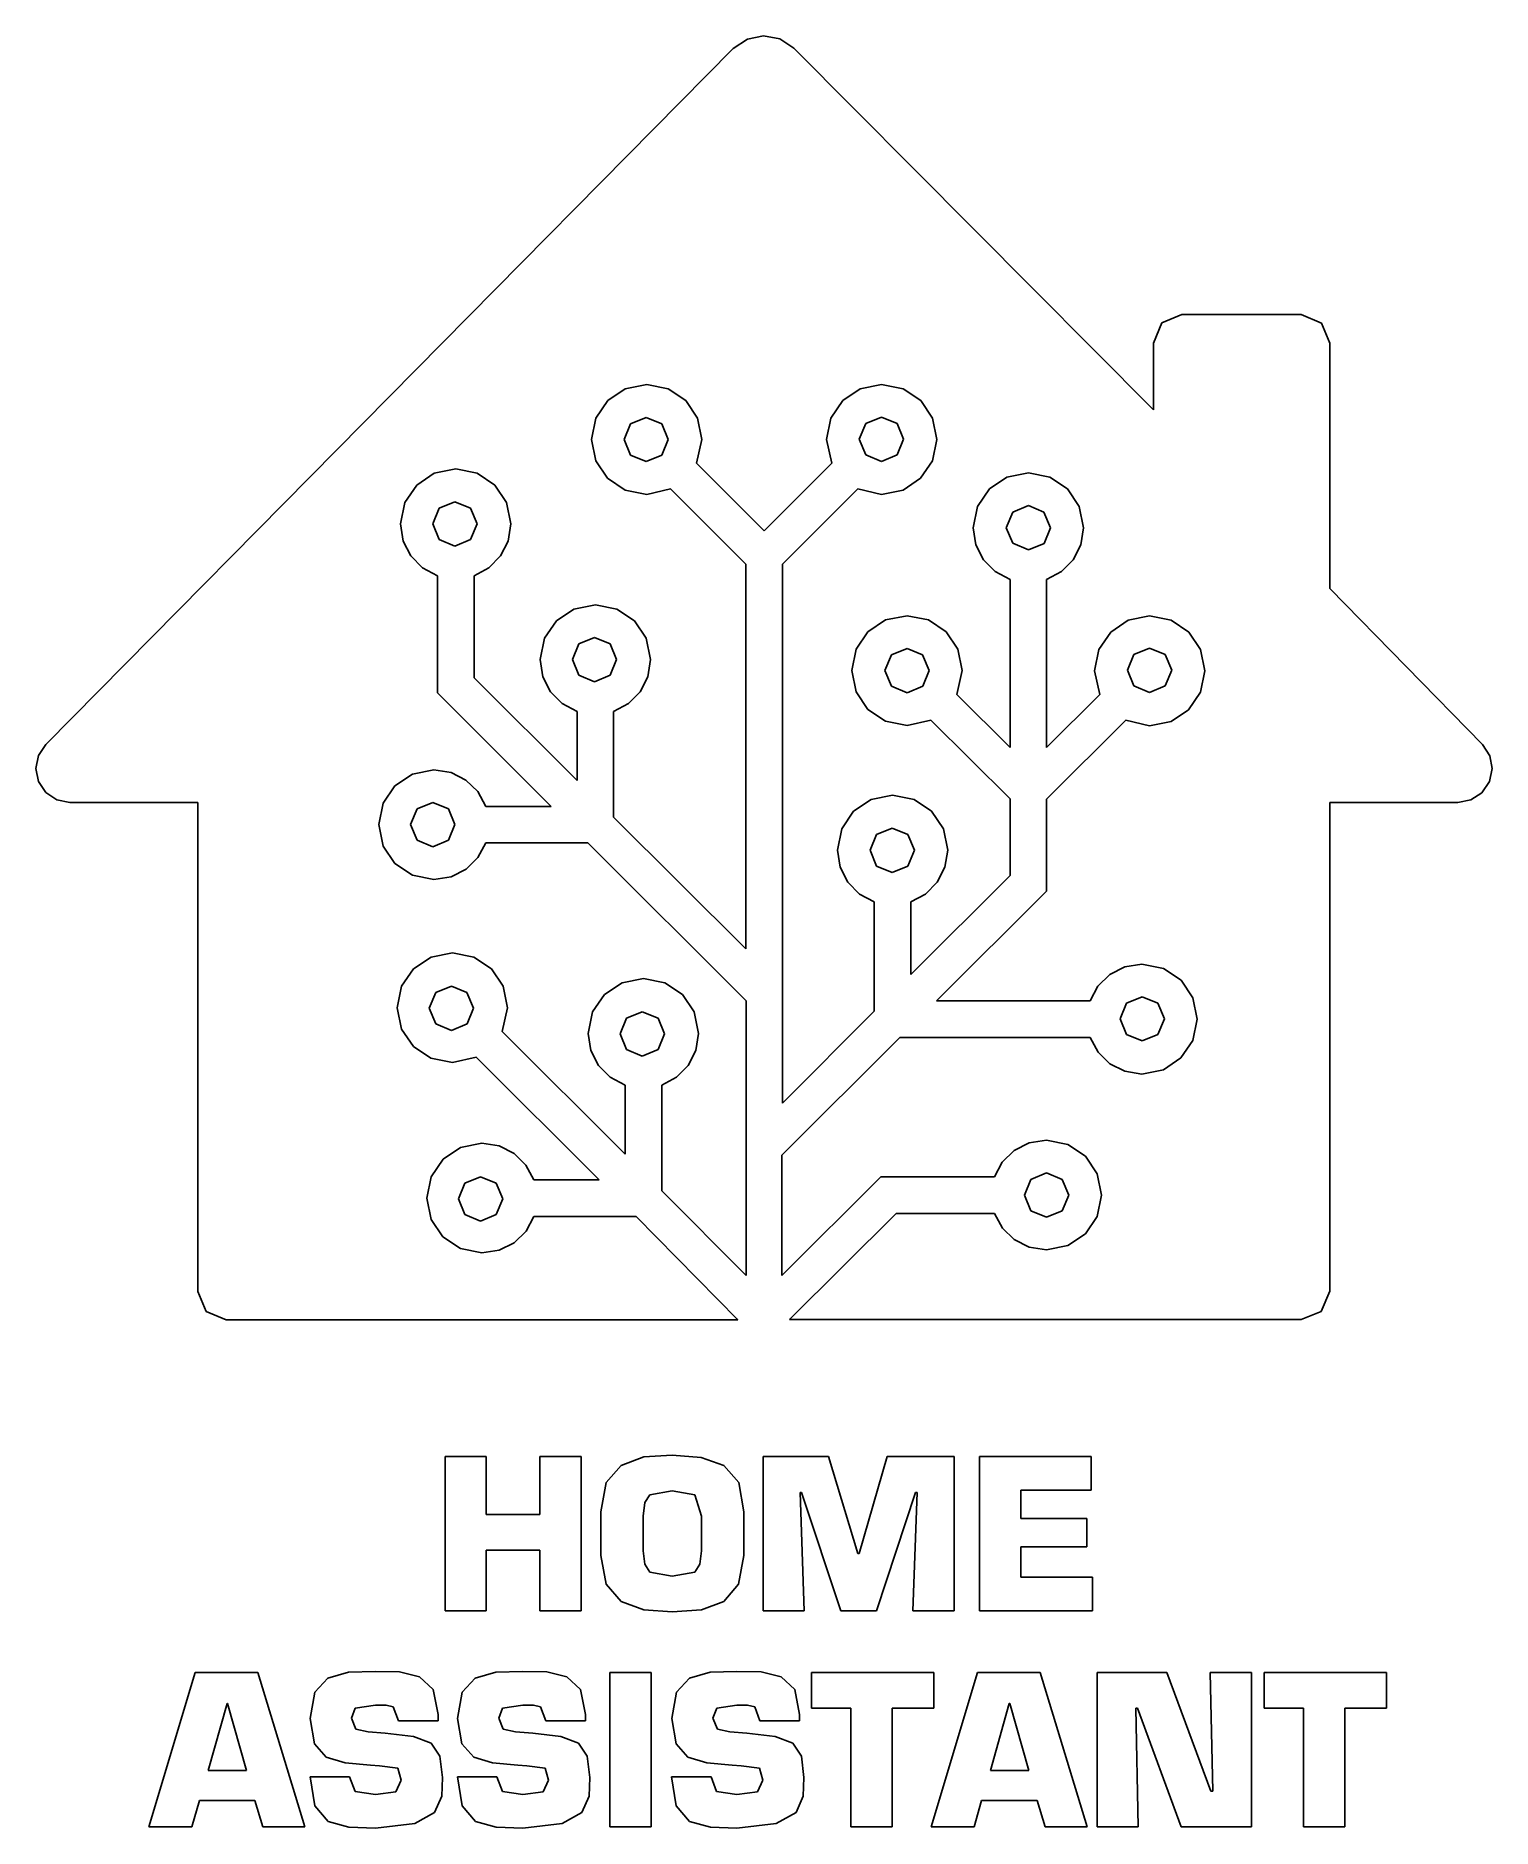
# Model space of a CAD drawing. Extents: x 5.7 to 50.8, y 6.6 to 62.1.
import ezdxf

# ---------------------------------------------------------------- set-up
doc = ezdxf.new("R2010")
doc.units = 0

msp = doc.modelspace()

# ---------------------------------------------------------------- linework, layer by layer
at = {"layer": 'Ebene 1'}
for p, q in [((5.991097, 40.145893), (27.2721, 61.6805)), ((27.2721, 61.6805), (27.709246, 61.975497)), ((27.709246, 61.975497), (28.207424, 62.074711)), ((28.207424, 62.074711), (28.707187, 61.978932)), ((28.707187, 61.978932), (29.14909, 61.688955)), ((29.14909, 61.688955), (29.157557, 61.6805)), ((29.157557, 61.6805), (40.275757, 50.4946)), ((40.534731, 53.18965), (41.155111, 53.445412)), ((41.155111, 53.445412), (44.8499, 53.4454)), ((44.8499, 53.4454), (45.47345, 53.186468)), ((40.2758, 52.5661), (40.534731, 53.18965)), ((45.47345, 53.186468), (45.729213, 52.566088)), ((40.275757, 50.4946), (40.2758, 52.5661)), ((45.729213, 52.566088), (45.7292, 44.9652)), ((23.92912, 51.147381), (23.386024, 50.783159)), ((24.591905, 51.280942), (23.92912, 51.147381)), ((25.258262, 51.147381), (24.591905, 51.280942)), ((25.800964, 50.783159), (25.258262, 51.147381)), ((31.200353, 51.147381), (30.657257, 50.783159)), ((31.863138, 51.280942), (31.200353, 51.147381)), ((32.529494, 51.147381), (31.863138, 51.280942)), ((33.072197, 50.783159), (32.529494, 51.147381)), ((23.386024, 50.783159), (23.018897, 50.242968)), ((26.166112, 50.242969), (25.800964, 50.783159)), ((30.657257, 50.783159), (30.29013, 50.242968)), ((33.437344, 50.242969), (33.072197, 50.783159)), ((23.018897, 50.242968), (22.884015, 49.581502)), ((24.089878, 50.066622), (23.89013, 49.58152)), ((24.57498, 50.26637), (24.089878, 50.066622)), ((25.056912, 50.066622), (24.57498, 50.26637)), ((24.57498, 50.26637), (24.57498, 50.26637)), ((25.25983, 49.58152), (25.056912, 50.066622)), ((26.299805, 49.581502), (26.166112, 50.242969)), ((30.29013, 50.242968), (30.155248, 49.581502)), ((31.369601, 50.075148), (31.169854, 49.590046)), ((31.8547, 50.274896), (31.369601, 50.075148)), ((32.339805, 50.075148), (31.8547, 50.274896)), ((32.539554, 49.590046), (32.339805, 50.075148)), ((33.571038, 49.581502), (33.437344, 50.242969)), ((22.884015, 49.581502), (23.017708, 48.920037)), ((23.89013, 49.58152), (24.089878, 49.096421)), ((25.060081, 49.096421), (25.25983, 49.58152)), ((26.130707, 48.845924), (26.299805, 49.581502)), ((30.155248, 49.581502), (30.324347, 48.845924)), ((31.169854, 49.590046), (31.369601, 49.104947)), ((32.339805, 49.104947), (32.539554, 49.590046)), ((33.436155, 48.920036), (33.571038, 49.581502)), ((23.017708, 48.920037), (23.382855, 48.379846)), ((24.089878, 49.096421), (24.57498, 48.896674)), ((24.57498, 48.896674), (25.060081, 49.096421)), ((28.227527, 46.749104), (26.130707, 48.845924)), ((30.324347, 48.845924), (28.227527, 46.749104)), ((31.369601, 49.104947), (31.8547, 48.9052)), ((31.8547, 48.9052), (32.339805, 49.104947)), ((31.8547, 48.9052), (31.8547, 48.9052)), ((33.069026, 48.379845), (33.436155, 48.920036)), ((18.019135, 48.534819), (17.476039, 48.170597)), ((18.68192, 48.66838), (18.019135, 48.534819)), ((19.348276, 48.534818), (18.68192, 48.66838)), ((19.890978, 48.170596), (19.348276, 48.534818)), ((23.382855, 48.379846), (23.925554, 48.015624)), ((32.525927, 48.015623), (33.069026, 48.379845)), ((35.740635, 48.416519), (35.19754, 48.052297)), ((36.40342, 48.55008), (35.740635, 48.416519)), ((37.069775, 48.416518), (36.40342, 48.55008)), ((37.612477, 48.052296), (37.069775, 48.416518)), ((17.476039, 48.170597), (17.108912, 47.630406)), ((20.256126, 47.630405), (19.890978, 48.170596)), ((23.925554, 48.015624), (24.591905, 47.882062)), ((24.591905, 47.882062), (25.327483, 48.05116)), ((25.327483, 48.05116), (27.661043, 45.7176)), ((28.794, 45.7176), (31.12756, 48.05116)), ((31.12756, 48.05116), (31.863138, 47.882062)), ((31.863138, 47.882062), (32.525927, 48.015623)), ((35.19754, 48.052297), (34.830412, 47.512106)), ((37.977626, 47.512105), (37.612477, 48.052296)), ((17.108912, 47.630406), (16.97403, 46.96894)), ((18.171498, 47.454053), (17.97175, 46.968954)), ((18.6566, 47.6538), (18.171498, 47.454053)), ((19.141702, 47.454053), (18.6566, 47.6538)), ((18.6566, 47.6538), (18.6566, 47.6538)), ((19.34145, 46.968954), (19.141702, 47.454053)), ((20.38982, 46.96894), (20.256126, 47.630405)), ((34.830412, 47.512106), (34.69553, 46.85064)), ((35.918401, 47.335751), (35.718654, 46.85065)), ((36.4035, 47.5355), (35.918401, 47.335751)), ((36.882256, 47.335751), (36.4035, 47.5355)), ((36.4035, 47.5355), (36.4035, 47.5355)), ((37.088348, 46.85065), (36.882256, 47.335751)), ((38.11132, 46.85064), (37.977626, 47.512105)), ((16.97403, 46.96894), (17.058447, 46.437336)), ((17.97175, 46.968954), (18.171498, 46.487022)), ((19.141702, 46.483852), (19.34145, 46.968954)), ((20.304213, 46.437334), (20.38982, 46.96894)), ((34.69553, 46.85064), (34.779947, 46.319036)), ((35.718654, 46.85065), (35.918401, 46.368718)), ((36.888601, 46.365548), (37.088348, 46.85065)), ((38.025713, 46.319034), (38.11132, 46.85064)), ((17.058447, 46.437336), (17.294259, 45.975485)), ((18.171498, 46.487022), (18.6566, 46.284104)), ((18.6566, 46.284104), (19.141702, 46.483852)), ((20.066416, 45.975482), (20.304213, 46.437334)), ((34.779947, 46.319036), (35.015759, 45.857185)), ((35.918401, 46.368718), (36.4035, 46.1658)), ((36.4035, 46.1658), (36.888601, 46.365548)), ((37.787917, 45.857182), (38.025713, 46.319034)), ((17.294259, 45.975485), (17.65531, 45.608751)), ((17.65531, 45.608751), (18.11544, 45.3625)), ((19.2484, 45.3625), (19.704966, 45.608749)), ((19.704966, 45.608749), (20.066416, 45.975482)), ((27.661043, 45.7176), (27.6611, 33.8131)), ((28.79404, 29.04455), (28.794, 45.7176)), ((35.015759, 45.857185), (35.37681, 45.490451)), ((35.37681, 45.490451), (35.83694, 45.2442)), ((36.9699, 45.2442), (37.426467, 45.490449)), ((37.426467, 45.490449), (37.787917, 45.857182)), ((18.11544, 45.3625), (18.1155, 41.7354)), ((19.2484, 42.2089), (19.2484, 45.3625)), ((35.83694, 45.2442), (35.837, 40.0444)), ((36.969907, 40.04438), (36.9699, 45.2442)), ((45.7292, 44.9652), (50.4555, 40.14589)), ((23.00242, 44.46628), (22.339635, 44.332718)), ((23.668777, 44.332718), (23.00242, 44.46628)), ((21.796539, 43.968495), (21.429412, 43.428305)), ((22.339635, 44.332718), (21.796539, 43.968495)), ((24.211479, 43.968496), (23.668777, 44.332718)), ((24.576627, 43.428305), (24.211479, 43.968496)), ((31.983145, 43.994567), (31.440446, 43.630345)), ((32.649499, 44.128128), (31.983145, 43.994567)), ((33.31585, 43.994566), (32.649499, 44.128128)), ((33.858549, 43.630344), (33.31585, 43.994566)), ((39.494621, 43.986087), (38.951526, 43.621865)), ((40.157408, 44.119648), (39.494621, 43.986087)), ((40.823764, 43.986086), (40.157408, 44.119648)), ((41.366467, 43.621864), (40.823764, 43.986086)), ((21.429412, 43.428305), (21.29453, 42.76684)), ((22.977, 43.4517), (22.491901, 43.251952)), ((23.462102, 43.251953), (22.977, 43.4517)), ((22.977, 43.4517), (22.977, 43.4517)), ((24.71032, 42.76684), (24.576627, 43.428305)), ((31.440446, 43.630345), (31.075301, 43.090154)), ((34.223695, 43.090153), (33.858549, 43.630344)), ((38.951526, 43.621865), (38.5844, 43.081674)), ((41.731614, 43.081673), (41.366467, 43.621864)), ((21.29453, 42.76684), (21.378947, 42.235236)), ((22.491901, 43.251952), (22.292154, 42.76685)), ((22.292154, 42.76685), (22.491901, 42.28492)), ((23.66185, 42.76685), (23.462102, 43.251953)), ((23.462102, 42.281749), (23.66185, 42.76685)), ((24.624713, 42.235235), (24.71032, 42.76684)), ((31.075301, 43.090154), (30.941609, 42.428688)), ((32.164364, 42.913833), (31.964617, 42.428734)), ((32.649465, 43.11358), (32.164364, 42.913833)), ((33.131394, 42.913833), (32.649465, 43.11358)), ((32.649465, 43.11358), (32.649465, 43.11358)), ((33.334311, 42.428734), (33.131394, 42.913833)), ((34.357389, 42.428688), (34.223695, 43.090153)), ((38.5844, 43.081674), (38.449518, 42.420208)), ((39.672278, 42.922212), (39.472529, 42.43711)), ((40.15738, 43.12196), (39.672278, 42.922212)), ((40.642481, 42.922212), (40.15738, 43.12196)), ((40.842228, 42.43711), (40.642481, 42.922212)), ((41.865308, 42.420208), (41.731614, 43.081673)), ((22.4359, 39.0298), (19.2484, 42.2089)), ((21.378947, 42.235236), (21.614759, 41.773385)), ((22.491901, 42.28492), (22.977, 42.082)), ((22.977, 42.082), (23.462102, 42.281749)), ((24.386917, 41.773383), (24.624713, 42.235235)), ((30.941609, 42.428688), (31.075302, 41.767221)), ((31.964617, 42.428734), (32.164364, 41.943632)), ((33.134564, 41.943632), (33.334311, 42.428734)), ((34.18829, 41.69311), (34.357389, 42.428688)), ((38.449518, 42.420208), (38.618617, 41.68463)), ((39.472529, 42.43711), (39.672278, 41.952008)), ((40.642481, 41.952008), (40.842228, 42.43711)), ((41.730424, 41.758744), (41.865308, 42.420208)), ((18.1155, 41.7354), (21.63275, 38.22661)), ((21.614759, 41.773385), (21.97581, 41.406651)), ((24.025468, 41.40665), (24.386917, 41.773383)), ((31.075302, 41.767221), (31.440448, 41.227031)), ((32.164364, 41.943632), (32.649465, 41.743884)), ((32.649465, 41.743884), (33.134564, 41.943632)), ((35.837, 40.0444), (34.18829, 41.69311)), ((38.618617, 41.68463), (36.969907, 40.04438)), ((39.672278, 41.952008), (40.15738, 41.75226)), ((40.15738, 41.75226), (40.642481, 41.952008)), ((40.15738, 41.75226), (40.15738, 41.75226)), ((41.363294, 41.218553), (41.730424, 41.758744)), ((21.97581, 41.406651), (22.43594, 41.1604)), ((22.43594, 41.1604), (22.4359, 39.0298)), ((23.5689, 41.1604), (24.025468, 41.40665)), ((23.5689, 37.8968), (23.5689, 41.1604)), ((31.440448, 41.227031), (31.983147, 40.862809)), ((40.820195, 40.85433), (41.363294, 41.218553)), ((31.983147, 40.862809), (32.649499, 40.729248)), ((32.649499, 40.729248), (33.38508, 40.898346)), ((33.38508, 40.898346), (35.837, 38.454876)), ((36.9699, 38.4464), (39.42183, 40.88987)), ((39.42183, 40.88987), (40.157408, 40.720768)), ((40.157408, 40.720768), (40.820195, 40.85433)), ((5.765985, 39.805583), (5.991097, 40.145893)), ((50.4555, 40.14589), (50.68352, 39.794352)), ((5.68672, 39.40186), (5.765985, 39.805583)), ((5.769815, 38.99061), (5.68672, 39.40186)), ((50.757769, 39.394462), (50.676664, 38.996156)), ((50.68352, 39.794352), (50.757769, 39.394462)), ((5.996379, 38.65466), (5.769815, 38.99061)), ((16.799673, 38.861776), (16.432543, 38.321586)), ((17.342771, 39.225999), (16.799673, 38.861776)), ((18.00556, 39.35956), (17.342771, 39.225999)), ((18.537165, 39.275275), (18.00556, 39.35956)), ((18.999017, 39.040387), (18.537165, 39.275275)), ((19.36575, 38.681846), (18.999017, 39.040387)), ((50.676664, 38.996156), (50.438623, 38.64937)), ((6.332328, 38.428096), (5.996379, 38.65466)), ((6.74358, 38.345), (6.332328, 38.428096)), ((10.7005, 38.345), (6.74358, 38.345)), ((10.700488, 23.210611), (10.7005, 38.345)), ((16.432543, 38.321586), (16.29766, 37.66012)), ((17.9717, 38.345), (17.486601, 38.145253)), ((18.456802, 38.145253), (17.9717, 38.345)), ((17.9717, 38.345), (17.9717, 38.345)), ((19.612, 38.2266), (19.36575, 38.681846)), ((31.538533, 38.439719), (30.995438, 38.075497)), ((32.20132, 38.57328), (31.538533, 38.439719)), ((32.867671, 38.439719), (32.20132, 38.57328)), ((33.41037, 38.075496), (32.867671, 38.439719)), ((35.837, 38.454876), (35.837, 36.0875)), ((36.96993, 35.60558), (36.9699, 38.4464)), ((49.69459, 38.344994), (45.7293, 38.345)), ((45.7293, 38.345), (45.7293, 23.2191)), ((50.098314, 38.424259), (49.69459, 38.344994)), ((50.438623, 38.64937), (50.098314, 38.424259)), ((17.486601, 38.145253), (17.286854, 37.660154)), ((18.65655, 37.660154), (18.456802, 38.145253)), ((21.63275, 38.22661), (19.612, 38.2266)), ((27.6611, 33.8131), (23.5689, 37.8968)), ((30.995438, 38.075497), (30.628312, 37.535306)), ((33.775516, 37.535306), (33.41037, 38.075496)), ((16.29766, 37.66012), (16.431353, 36.998654)), ((17.286854, 37.660154), (17.486601, 37.178223)), ((17.486601, 37.178223), (17.9717, 36.975306)), ((17.9717, 36.975306), (18.456802, 37.175054)), ((18.456802, 37.175054), (18.65655, 37.660154)), ((30.628312, 37.535306), (30.49343, 36.87384)), ((31.707849, 37.350483), (31.508102, 36.865383)), ((32.19295, 37.55023), (31.707849, 37.350483)), ((32.678049, 37.350483), (32.19295, 37.55023)), ((32.19295, 37.55023), (32.19295, 37.55023)), ((32.877796, 36.865383), (32.678049, 37.350483)), ((33.90921, 36.87384), (33.775516, 37.535306)), ((16.431353, 36.998654), (16.796501, 36.458464)), ((19.002184, 36.279853), (19.369314, 36.638395)), ((19.369314, 36.638395), (19.612, 37.09364)), ((19.612, 37.09364), (22.7741, 37.0936)), ((22.7741, 37.0936), (27.6695, 32.2067)), ((30.49343, 36.87384), (30.577847, 36.342237)), ((31.508102, 36.865383), (31.707849, 36.380283)), ((32.678049, 36.380283), (32.877796, 36.865383)), ((33.823605, 36.342236), (33.90921, 36.87384)), ((16.796501, 36.458464), (17.339203, 36.094241)), ((17.339203, 36.094241), (18.00556, 35.96068)), ((18.538352, 36.044965), (19.002184, 36.279853)), ((30.577847, 36.342237), (30.813659, 35.880386)), ((31.707849, 36.380283), (32.19295, 36.180533)), ((32.19295, 36.180533), (32.678049, 36.380283)), ((35.837, 36.0875), (32.76787, 33.01836)), ((33.585812, 35.880386), (33.823605, 36.342236)), ((18.00556, 35.96068), (18.538352, 36.044965)), ((30.813659, 35.880386), (31.174709, 35.513652)), ((31.174709, 35.513652), (31.63484, 35.2674)), ((32.7678, 35.2674), (33.224366, 35.513652)), ((33.224366, 35.513652), (33.585812, 35.880386)), ((33.5626, 32.2067), (36.96993, 35.60558)), ((31.63484, 35.2674), (31.6349, 31.8854)), ((32.76787, 33.01836), (32.7678, 35.2674)), ((17.917719, 33.561153), (17.374621, 33.19693)), ((18.580508, 33.694715), (17.917719, 33.561153)), ((19.246859, 33.561153), (18.580508, 33.694715)), ((19.789559, 33.196931), (19.246859, 33.561153)), ((39.92074, 33.33962), (39.387948, 33.255335)), ((40.587095, 33.206058), (39.92074, 33.33962)), ((17.374621, 33.19693), (17.007491, 32.656739)), ((20.154705, 32.65674), (19.789559, 33.196931)), ((23.827735, 32.766419), (23.284639, 32.402196)), ((24.49052, 32.89998), (23.827735, 32.766419)), ((25.156877, 32.766418), (24.49052, 32.89998)), ((25.699579, 32.402196), (25.156877, 32.766418)), ((38.924116, 33.020448), (38.556986, 32.661909)), ((39.387948, 33.255335), (38.924116, 33.020448)), ((41.129797, 32.841835), (40.587095, 33.206058)), ((41.494946, 32.301644), (41.129797, 32.841835)), ((17.007491, 32.656739), (16.872608, 31.995275)), ((18.061601, 32.463453), (17.861854, 31.978352)), ((18.5467, 32.6632), (18.061601, 32.463453)), ((19.025457, 32.463453), (18.5467, 32.6632)), ((18.5467, 32.6632), (18.5467, 32.6632)), ((19.23155, 31.978352), (19.025457, 32.463453)), ((20.288398, 31.995275), (20.154705, 32.65674)), ((23.284639, 32.402196), (22.917512, 31.862005)), ((26.064726, 31.862005), (25.699579, 32.402196)), ((27.6695, 32.2067), (27.6695, 23.7095)), ((38.3143, 32.20667), (33.5626, 32.2067)), ((38.556986, 32.661909), (38.3143, 32.20667)), ((39.9291, 32.333559), (39.443999, 32.13381)), ((40.414201, 32.13381), (39.9291, 32.333559)), ((41.62864, 31.64018), (41.494946, 32.301644)), ((16.872608, 31.995275), (17.006301, 31.333811)), ((17.861854, 31.978352), (18.061601, 31.496421)), ((19.031802, 31.49325), (19.23155, 31.978352)), ((20.1193, 31.2597), (20.288398, 31.995275)), ((22.917512, 31.862005), (22.78263, 31.20054)), ((23.971599, 31.668753), (23.77185, 31.183652)), ((24.4567, 31.8685), (23.971599, 31.668753)), ((24.941802, 31.668753), (24.4567, 31.8685)), ((24.4567, 31.8685), (24.4567, 31.8685)), ((25.14155, 31.183652), (24.941802, 31.668753)), ((26.19842, 31.20054), (26.064726, 31.862005)), ((31.6349, 31.8854), (28.79404, 29.04455)), ((39.443999, 32.13381), (39.244252, 31.648708)), ((39.244252, 31.648708), (39.443999, 31.163607)), ((40.613948, 31.648708), (40.414201, 32.13381)), ((40.414201, 31.163607), (40.613948, 31.648708)), ((41.493757, 30.978713), (41.62864, 31.64018)), ((17.006301, 31.333811), (17.371449, 30.79362)), ((18.061601, 31.496421), (18.5467, 31.293501)), ((18.5467, 31.293501), (19.031802, 31.49325)), ((23.924, 27.4635), (20.1193, 31.2597)), ((22.78263, 31.20054), (22.867047, 30.668936)), ((23.77185, 31.183652), (23.971599, 30.701722)), ((24.941802, 30.698551), (25.14155, 31.183652)), ((26.112813, 30.668935), (26.19842, 31.20054)), ((28.7771, 27.4297), (32.42117, 31.07377)), ((32.42117, 31.07377), (38.3143, 31.0737)), ((38.3143, 31.0737), (38.56055, 30.618455)), ((39.443999, 31.163607), (39.9291, 30.96386)), ((39.9291, 30.96386), (40.414201, 31.163607)), ((17.371449, 30.79362), (17.914151, 30.429397)), ((22.867047, 30.668936), (23.102861, 30.207085)), ((23.971599, 30.701722), (24.4567, 30.498804)), ((24.4567, 30.498804), (24.941802, 30.698551)), ((25.875017, 30.207083), (26.112813, 30.668935)), ((38.56055, 30.618455), (38.927283, 30.259913)), ((39.9291, 30.96386), (39.9291, 30.96386)), ((41.126627, 30.438523), (41.493757, 30.978713)), ((17.914151, 30.429397), (18.580508, 30.295835)), ((18.580508, 30.295835), (19.316082, 30.464934)), ((19.316082, 30.464934), (23.120802, 26.668674)), ((23.102861, 30.207085), (23.463914, 29.840351)), ((25.513568, 29.84035), (25.875017, 30.207083)), ((38.927283, 30.259913), (39.389135, 30.025025)), ((39.389135, 30.025025), (39.92074, 29.94074)), ((39.92074, 29.94074), (40.583528, 30.074301)), ((40.583528, 30.074301), (41.126627, 30.438523)), ((23.463914, 29.840351), (23.92405, 29.5941)), ((23.92405, 29.5941), (23.924, 27.4635)), ((25.05693, 26.32207), (25.057, 29.5941)), ((25.057, 29.5941), (25.513568, 29.84035)), ((19.49366, 27.80166), (18.830871, 27.668098)), ((20.025265, 27.717375), (19.49366, 27.80166)), ((36.428648, 27.810435), (35.964816, 27.575548)), ((36.96144, 27.89472), (36.428648, 27.810435)), ((37.627792, 27.761159), (36.96144, 27.89472)), ((38.170491, 27.396937), (37.627792, 27.761159)), ((18.287773, 27.303876), (17.920643, 26.763686)), ((18.830871, 27.668098), (18.287773, 27.303876)), ((20.487116, 27.482487), (20.025265, 27.717375)), ((20.853849, 27.123945), (20.487116, 27.482487)), ((28.77712, 23.70102), (28.7771, 27.4297)), ((35.597686, 27.217006), (35.355, 26.76176)), ((35.964816, 27.575548), (35.597686, 27.217006)), ((38.535637, 26.856746), (38.170491, 27.396937)), ((17.920643, 26.763686), (17.78576, 26.10222)), ((19.451376, 26.76166), (18.966277, 26.561913)), ((19.936478, 26.561913), (19.451376, 26.76166)), ((19.451376, 26.76166), (19.451376, 26.76166)), ((21.1001, 26.6687), (20.853849, 27.123945)), ((23.120802, 26.668674), (21.1001, 26.6687)), ((31.8378, 26.7617), (28.77712, 23.70102)), ((35.355, 26.76176), (31.8378, 26.7617)), ((36.484875, 26.68028), (36.285128, 26.195178)), ((36.969976, 26.880026), (36.484875, 26.68028)), ((37.455078, 26.677108), (36.969976, 26.880026)), ((37.654827, 26.195178), (37.455078, 26.677108)), ((38.66933, 26.19528), (38.535637, 26.856746)), ((17.78576, 26.10222), (17.919453, 25.440754)), ((18.966277, 26.561913), (18.76653, 26.076809)), ((18.76653, 26.076809), (18.966277, 25.594881)), ((20.136226, 26.076809), (19.936478, 26.561913)), ((19.936478, 25.591708), (20.136226, 26.076809)), ((27.6695, 23.7095), (25.05693, 26.32207)), ((36.285128, 26.195178), (36.484875, 25.710077)), ((37.455078, 25.710077), (37.654827, 26.195178)), ((38.534448, 25.533813), (38.66933, 26.19528)), ((18.966277, 25.594881), (19.451376, 25.391961)), ((19.451376, 25.391961), (19.936478, 25.591708)), ((20.857414, 25.080496), (21.1001, 25.53574)), ((21.1001, 25.53574), (24.2622, 25.5357)), ((24.2622, 25.5357), (27.4074, 22.3313)), ((29.0139, 22.3398), (32.31132, 25.62876)), ((32.31132, 25.62876), (35.355, 25.6288)), ((35.355, 25.6288), (35.60125, 25.173556)), ((36.484875, 25.710077), (36.969976, 25.51033)), ((36.969976, 25.51033), (37.455078, 25.710077)), ((38.16732, 24.993623), (38.534448, 25.533813)), ((17.919453, 25.440754), (18.284601, 24.900563)), ((20.490284, 24.721954), (20.857414, 25.080496)), ((35.60125, 25.173556), (35.967983, 24.815014)), ((36.969976, 25.51033), (36.969976, 25.51033)), ((37.624225, 24.629401), (38.16732, 24.993623)), ((18.284601, 24.900563), (18.827303, 24.536341)), ((18.827303, 24.536341), (19.49366, 24.40278)), ((19.49366, 24.40278), (20.026452, 24.487065)), ((20.026452, 24.487065), (20.490284, 24.721954)), ((35.967983, 24.815014), (36.429835, 24.580125)), ((36.429835, 24.580125), (36.96144, 24.49584)), ((36.96144, 24.49584), (37.624225, 24.629401)), ((10.95625, 22.59023), (10.700488, 23.210611)), ((45.7293, 23.2191), (45.470367, 22.595548)), ((11.5798, 22.3313), (10.95625, 22.59023)), ((27.4074, 22.3313), (11.5798, 22.3313)), ((27.4074, 22.3313), (27.373573, 22.365127)), ((27.373573, 22.365127), (27.4074, 22.3313)), ((29.0139, 22.3398), (29.030777, 22.356677)), ((29.030777, 22.356677), (29.0139, 22.3398)), ((44.849989, 22.339787), (29.0139, 22.3398)), ((45.470367, 22.595548), (44.849989, 22.339787))]:
    msp.add_line(p, q, dxfattribs=at)
at = {"layer": 'Layer 1'}
for p, q in [((19.6262, 18.1072), (18.3505, 18.1072)), ((18.3505, 18.1072), (18.3505, 13.3282)), ((19.6262, 16.3089), (19.6262, 18.1072)), ((22.5632, 18.1072), (21.2876, 18.1072)), ((21.2876, 18.1072), (21.2876, 16.3089)), ((22.5632, 13.3282), (22.5632, 18.1072)), ((23.798395, 17.827212), (23.341033, 17.298288)), ((24.50155, 18.088561), (23.798395, 17.827212)), ((25.385161, 18.144565), (24.50155, 18.088561)), ((26.281218, 18.071448), (25.385161, 18.144565)), ((26.978151, 17.827212), (26.281218, 18.071448)), ((27.438624, 17.298288), (26.978151, 17.827212)), ((30.213986, 18.10721), (28.1947, 18.1072)), ((28.1947, 18.1072), (28.1947, 13.3282)), ((31.1256, 15.1048), (30.213986, 18.10721)), ((32.0372, 18.1072), (31.169147, 15.10479)), ((34.1062, 18.1072), (32.0372, 18.1072)), ((34.1062, 13.3282), (34.1062, 18.1072)), ((38.3438, 18.1072), (34.8965, 18.1072)), ((34.8965, 18.1072), (34.8965, 13.3282)), ((38.3438, 17.0618), (38.3438, 18.1072)), ((23.341033, 17.298288), (23.176134, 16.3929)), ((27.5973, 16.3929), (27.438624, 17.298288)), ((24.486, 16.2591), (24.537336, 16.683016)), ((24.537336, 16.683016), (24.691346, 16.921808)), ((24.691346, 16.921808), (25.385167, 17.036926)), ((25.385167, 17.036926), (26.08521, 16.921808)), ((26.08521, 16.921808), (26.284333, 16.2591)), ((29.3428, 16.9934), (29.3801, 16.9934)), ((29.4672, 13.3282), (29.3428, 16.9934)), ((29.3801, 16.9934), (30.60284, 13.32828)), ((31.7043, 13.3282), (32.9146, 16.99332)), ((32.9612, 16.9934), (32.833638, 13.32828)), ((32.9146, 16.99332), (32.9612, 16.9934)), ((36.1721, 17.0618), (38.3438, 17.0618)), ((36.1721, 16.1875), (36.1721, 17.0618)), ((21.2876, 16.3089), (19.6262, 16.3089)), ((23.176134, 16.3929), (23.1762, 15.0426)), ((24.486033, 15.182579), (24.486, 16.2591)), ((26.284333, 16.2591), (26.2844, 15.1826)), ((27.597338, 15.042566), (27.5973, 16.3929)), ((38.21, 16.1875), (36.1721, 16.1875)), ((38.21, 15.3039), (38.21, 16.1875)), ((19.6262, 13.3282), (19.6262, 15.2012)), ((19.6262, 15.2012), (21.2876, 15.2012)), ((21.2876, 15.2012), (21.2876, 13.3282)), ((23.1762, 15.0426), (23.334877, 14.150433)), ((24.538925, 14.768774), (24.486033, 15.182579)), ((26.2844, 15.1826), (26.240842, 14.768795)), ((27.436327, 14.150399), (27.597338, 15.042566)), ((31.169147, 15.10479), (31.1256, 15.1048)), ((36.1721, 14.3736), (36.1721, 15.3039)), ((36.1721, 15.3039), (38.21, 15.3039)), ((24.691379, 14.526094), (24.538925, 14.768774)), ((25.3852, 14.39853), (24.691379, 14.526094)), ((26.085277, 14.526115), (25.385234, 14.398551)), ((26.240842, 14.768795), (26.085277, 14.526115)), ((23.334877, 14.150433), (23.798461, 13.61451)), ((25.385234, 14.398551), (25.3852, 14.39853)), ((26.978188, 13.614476), (27.436327, 14.150399)), ((38.3873, 14.3736), (36.1721, 14.3736)), ((38.3873, 13.3282), (38.3873, 14.3736)), ((18.3505, 13.3282), (19.6262, 13.3282)), ((21.2876, 13.3282), (22.5632, 13.3282)), ((23.798461, 13.61451), (24.501616, 13.359384)), ((24.501616, 13.359384), (25.385227, 13.290934)), ((25.3852, 13.2909), (26.284367, 13.35935)), ((26.284367, 13.35935), (26.978188, 13.614476)), ((28.1947, 13.3282), (29.4672, 13.3282)), ((30.60284, 13.32828), (31.7043, 13.3282)), ((32.833638, 13.32828), (34.1062, 13.3282)), ((34.8965, 13.3282), (38.3873, 13.3282)), ((25.385227, 13.290934), (25.3852, 13.2909)), ((10.6221, 11.4167), (9.18779, 6.63774)), ((12.5604, 11.4167), (10.6221, 11.4167)), ((14.0134, 6.63769), (12.5604, 11.4167)), ((14.72591, 11.245488), (14.324552, 10.809907)), ((15.363727, 11.429056), (14.72591, 11.245488)), ((16.197557, 11.453948), (15.363727, 11.429056)), ((16.94427, 11.435293), (16.197557, 11.453948)), ((17.560308, 11.289062), (16.94427, 11.435293)), ((17.986557, 10.893926), (17.560308, 11.289062)), ((19.287011, 11.245488), (18.885653, 10.809907)), ((19.924828, 11.429056), (19.287011, 11.245488)), ((20.758657, 11.453948), (19.924828, 11.429056)), ((21.50537, 11.435293), (20.758657, 11.453948)), ((22.121408, 11.289062), (21.50537, 11.435293)), ((22.547657, 10.893926), (22.121408, 11.289062)), ((24.7287, 11.4167), (23.4531, 11.4167)), ((23.4531, 11.4167), (23.4531, 6.63769)), ((24.7287, 6.63769), (24.7287, 11.4167)), ((25.91411, 11.245488), (25.512752, 10.809907)), ((26.551927, 11.429056), (25.91411, 11.245488)), ((27.385757, 11.453948), (26.551927, 11.429056)), ((28.13247, 11.435293), (27.385757, 11.453948)), ((28.748509, 11.289062), (28.13247, 11.435293)), ((29.174757, 10.893926), (28.748509, 11.289062)), ((33.4746, 11.4167), (29.6912, 11.4167)), ((29.6912, 11.4167), (29.6912, 10.309)), ((34.8311, 11.4167), (33.39679, 6.63774)), ((33.4746, 10.309), (33.4746, 11.4167)), ((36.76942, 11.41665), (34.8311, 11.4167)), ((38.2224, 6.63769), (36.76942, 11.41665)), ((40.68663, 11.41666), (38.5336, 11.4167)), ((38.5336, 11.4167), (38.5336, 6.63769)), ((42.0556, 7.74532), (40.68663, 11.41666)), ((43.3063, 11.4167), (42.0307, 11.4167)), ((42.0307, 11.4167), (42.10848, 7.74536)), ((43.3063, 6.63769), (43.3063, 11.4167)), ((47.4848, 11.4167), (43.7014, 11.4167)), ((43.7014, 11.4167), (43.7014, 10.309)), ((47.4848, 10.309), (47.4848, 11.4167)), ((14.324552, 10.809907), (14.178321, 9.994745)), ((18.1359, 10.1161), (17.986557, 10.893926)), ((18.885653, 10.809907), (18.739422, 9.994745)), ((22.697, 10.1161), (22.547657, 10.893926)), ((25.512752, 10.809907), (25.366521, 9.994745)), ((29.3241, 10.1161), (29.174757, 10.893926)), ((11.0234, 8.38936), (11.605214, 10.46149)), ((11.605214, 10.46149), (11.6177, 10.4615)), ((11.6177, 10.4615), (12.208773, 8.38936)), ((14.178321, 9.994745), (14.312107, 9.210696)), ((15.450801, 10.001015), (15.572142, 10.309035)), ((15.59081, 9.664996), (15.450801, 10.001015)), ((15.572142, 10.309035), (16.197514, 10.408598)), ((16.197514, 10.408598), (16.527312, 10.40236)), ((16.527312, 10.40236), (16.745103, 10.352579)), ((16.745103, 10.352579), (16.910002, 9.920108)), ((18.1359, 9.9201), (18.1359, 10.1161)), ((18.739422, 9.994745), (18.873208, 9.210696)), ((20.012001, 10.001015), (20.133342, 10.309035)), ((20.15201, 9.664996), (20.012001, 10.001015)), ((20.133342, 10.309035), (20.758714, 10.408598)), ((20.758714, 10.408598), (21.088512, 10.40236)), ((21.088512, 10.40236), (21.306303, 10.352579)), ((21.306303, 10.352579), (21.471202, 9.920108)), ((22.697, 9.9201), (22.697, 10.1161)), ((25.366521, 9.994745), (25.500307, 9.210696)), ((26.639101, 10.001015), (26.760442, 10.309035)), ((26.77911, 9.664996), (26.639101, 10.001015)), ((26.760442, 10.309035), (27.385814, 10.408598)), ((27.385814, 10.408598), (27.715612, 10.40236)), ((27.715612, 10.40236), (27.933403, 10.352579)), ((27.933403, 10.352579), (28.098302, 9.920108)), ((29.3241, 9.9201), (29.3241, 10.1161)), ((29.6912, 10.309), (30.914, 10.309)), ((30.914, 10.309), (30.914, 6.63769)), ((32.1896, 10.309), (33.4746, 10.309)), ((32.1896, 6.63769), (32.1896, 10.309)), ((35.2325, 8.38936), (35.814315, 10.46149)), ((35.814315, 10.46149), (35.8267, 10.4615)), ((35.8267, 10.4615), (36.417874, 8.38936)), ((39.7314, 10.309), (39.7812, 10.309)), ((39.8061, 6.63769), (39.7314, 10.309)), ((39.7812, 10.309), (41.13151, 6.63766)), ((43.7014, 10.309), (44.9242, 10.309)), ((44.9242, 10.309), (44.9242, 6.63769)), ((46.1998, 10.309), (47.4848, 10.309)), ((46.1998, 6.63769), (46.1998, 10.309)), ((15.9735, 9.58099), (15.59081, 9.664996)), ((16.502462, 9.543632), (15.9735, 9.58099)), ((17.37752, 9.438626), (16.502462, 9.543632)), ((16.910002, 9.920108), (18.1359, 9.9201)), ((17.924332, 9.229389), (17.37752, 9.438626)), ((20.5347, 9.58099), (20.15201, 9.664996)), ((21.063561, 9.543632), (20.5347, 9.58099)), ((21.938619, 9.438626), (21.063561, 9.543632)), ((21.471202, 9.920108), (22.697, 9.9201)), ((22.485431, 9.229389), (21.938619, 9.438626)), ((27.1618, 9.58099), (26.77911, 9.664996)), ((27.69067, 9.543632), (27.1618, 9.58099)), ((28.565728, 9.438626), (27.69067, 9.543632)), ((28.098302, 9.920108), (29.3241, 9.9201)), ((29.11254, 9.229389), (28.565728, 9.438626)), ((14.312107, 9.210696), (14.67613, 8.796891)), ((18.189571, 8.82959), (17.924332, 9.229389)), ((18.873208, 9.210696), (19.237231, 8.796891)), ((22.75067, 8.82959), (22.485431, 9.229389)), ((25.500307, 9.210696), (25.86433, 8.796891)), ((29.37778, 8.82959), (29.11254, 9.229389)), ((12.208773, 8.38936), (11.0234, 8.38936)), ((14.67613, 8.796891), (15.261055, 8.625771)), ((15.261055, 8.625771), (16.045104, 8.547988)), ((16.045104, 8.547988), (16.325122, 8.529333)), ((16.325122, 8.529333), (16.891379, 8.454663)), ((16.891379, 8.454663), (16.994052, 8.084419)), ((18.269687, 8.165329), (18.189571, 8.82959)), ((19.237231, 8.796891), (19.822156, 8.625771)), ((19.822156, 8.625771), (20.606205, 8.547988)), ((20.606205, 8.547988), (20.886222, 8.529333)), ((20.886222, 8.529333), (21.45248, 8.454663)), ((21.45248, 8.454663), (21.555153, 8.084419)), ((22.830786, 8.165329), (22.75067, 8.82959)), ((25.86433, 8.796891), (26.449255, 8.625771)), ((26.449255, 8.625771), (27.233304, 8.547988)), ((27.233304, 8.547988), (27.513322, 8.529333)), ((27.513322, 8.529333), (28.079579, 8.454663)), ((28.079579, 8.454663), (28.182252, 8.084419)), ((29.457895, 8.165329), (29.37778, 8.82959)), ((36.417874, 8.38936), (35.2325, 8.38936)), ((15.394841, 8.193314), (14.1721, 8.19333)), ((14.1721, 8.19333), (14.318331, 7.287939)), ((15.565963, 7.732841), (15.394841, 8.193314)), ((16.994052, 8.084419), (16.829153, 7.720395)), ((18.247908, 7.592847), (18.269687, 8.165329)), ((19.955942, 8.193314), (18.7332, 8.19333)), ((18.7332, 8.19333), (18.879431, 7.287939)), ((20.127064, 7.732841), (19.955942, 8.193314)), ((21.555153, 8.084419), (21.390254, 7.720395)), ((22.809007, 7.592847), (22.830786, 8.165329)), ((26.583041, 8.193314), (25.3603, 8.19333)), ((25.3603, 8.19333), (25.506531, 7.287939)), ((26.754163, 7.732841), (26.583041, 8.193314)), ((28.182252, 8.084419), (28.017353, 7.720395)), ((29.436108, 7.592847), (29.457895, 8.165329)), ((10.5132, 6.63769), (10.749659, 7.459075)), ((10.749659, 7.459075), (12.4639, 7.45908)), ((12.4639, 7.45908), (12.712805, 6.637695)), ((14.318331, 7.287939), (14.732134, 6.808799)), ((16.197558, 7.645724), (15.565963, 7.732841)), ((16.829153, 7.720395), (16.197558, 7.645724)), ((18.027006, 7.088815), (18.247908, 7.592847)), ((18.879431, 7.287939), (19.293234, 6.808799)), ((20.758659, 7.645724), (20.127064, 7.732841)), ((21.390254, 7.720395), (20.758659, 7.645724)), ((22.588105, 7.088815), (22.809007, 7.592847)), ((25.506531, 7.287939), (25.920335, 6.808799)), ((27.385758, 7.645724), (26.754163, 7.732841)), ((28.017353, 7.720395), (27.385758, 7.645724)), ((29.215207, 7.088815), (29.436108, 7.592847)), ((34.7222, 6.63769), (34.95866, 7.459075)), ((34.95866, 7.459075), (36.673, 7.45908)), ((36.673, 7.45908), (36.921906, 6.637695)), ((42.10848, 7.74536), (42.0556, 7.74532)), ((14.732134, 6.808799), (15.376174, 6.631454)), ((16.197559, 6.600342), (17.414079, 6.74035)), ((17.414079, 6.74035), (18.027006, 7.088815)), ((19.293234, 6.808799), (19.937274, 6.631454)), ((20.758658, 6.600342), (21.975178, 6.74035)), ((21.975178, 6.74035), (22.588105, 7.088815)), ((25.920335, 6.808799), (26.564375, 6.631454)), ((27.38576, 6.600342), (28.60228, 6.74035)), ((28.60228, 6.74035), (29.215207, 7.088815)), ((9.18779, 6.63774), (10.5132, 6.63769)), ((12.712805, 6.637695), (14.0134, 6.63769)), ((15.376174, 6.631454), (16.197559, 6.600342)), ((19.937274, 6.631454), (20.758658, 6.600342)), ((23.4531, 6.63769), (24.7287, 6.63769)), ((26.564375, 6.631454), (27.38576, 6.600342)), ((30.914, 6.63769), (32.1896, 6.63769)), ((33.39679, 6.63774), (34.7222, 6.63769)), ((36.921906, 6.637695), (38.2224, 6.63769)), ((38.5336, 6.63769), (39.8061, 6.63769)), ((41.13151, 6.63766), (43.3063, 6.63769)), ((44.9242, 6.63769), (46.1998, 6.63769))]:
    msp.add_line(p, q, dxfattribs=at)

doc.saveas('drawing.dxf')
